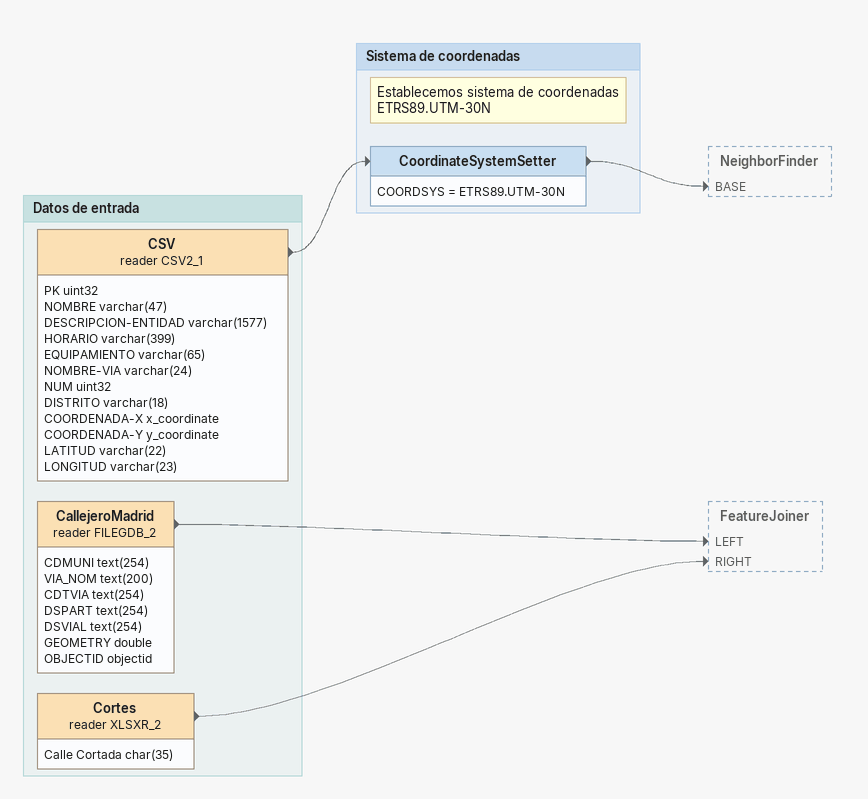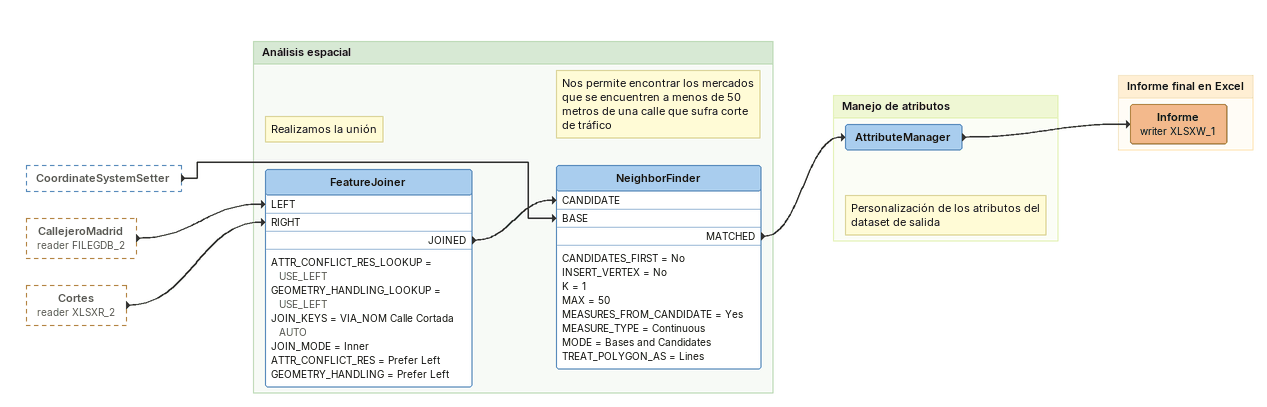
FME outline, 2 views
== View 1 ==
Bookmark: Datos de entrada
CallejeroMadrid (reader FILEGDB_2)
    attributes: CDMUNI text(254), VIA_NOM text(200), CDTVIA text(254), DSPART text(254), DSVIAL text(254), GEOMETRY double, OBJECTID objectid
    -> FeatureJoiner [LEFT]
CSV (reader CSV2_1)
    attributes: PK uint32, NOMBRE varchar(47), DESCRIPCION-ENTIDAD varchar(1577), HORARIO varchar(399), EQUIPAMIENTO varchar(65), NOMBRE-VIA varchar(24), NUM uint32, DISTRITO varchar(18), COORDENADA-X x_coordinate, COORDENADA-Y y_coordinate, LATITUD varchar(22), LONGITUD varchar(23)
    -> CoordinateSystemSetter
Cortes (reader XLSXR_2)
    attributes: Calle Cortada char(35)
    -> FeatureJoiner [RIGHT]

Bookmark: Sistema de coordenadas
Note: Establecemos sistema de coordenadas ETRS89.UTM-30N
CoordinateSystemSetter
    COORDSYS = ETRS89.UTM-30N
    -> NeighborFinder [BASE]

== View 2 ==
CoordinateSystemSetter [outside]
    -> NeighborFinder [BASE]
CallejeroMadrid (reader FILEGDB_2) [outside]
    -> FeatureJoiner [LEFT]
Cortes (reader XLSXR_2) [outside]
    -> FeatureJoiner [RIGHT]

Bookmark: Análisis espacial
Note: Realizamos la unión
FeatureJoiner
    ATTR_CONFLICT_RES_LOOKUP = USE_LEFT
    GEOMETRY_HANDLING_LOOKUP = USE_LEFT
    JOIN_KEYS = VIA_NOM Calle Cortada AUTO
    JOIN_MODE = Inner
    ATTR_CONFLICT_RES = Prefer Left
    GEOMETRY_HANDLING = Prefer Left
    JOINED -> NeighborFinder [CANDIDATE]
Note: Nos permite encontrar los mercados que se encuentren a menos de 50 metros de una calle que sufra corte de tráfico
NeighborFinder
    CANDIDATES_FIRST = No
    INSERT_VERTEX = No
    K = 1
    MAX = 50
    MEASURES_FROM_CANDIDATE = Yes
    MEASURE_TYPE = Continuous
    MODE = Bases and Candidates
    TREAT_POLYGON_AS = Lines
    MATCHED -> AttributeManager

Bookmark: Manejo de atributos
Note: Personalización de los atributos del dataset de salida
AttributeManager
    -> Informe (writer XLSXW_1)

Bookmark: Informe final en Excel
Informe (writer XLSXW_1)
